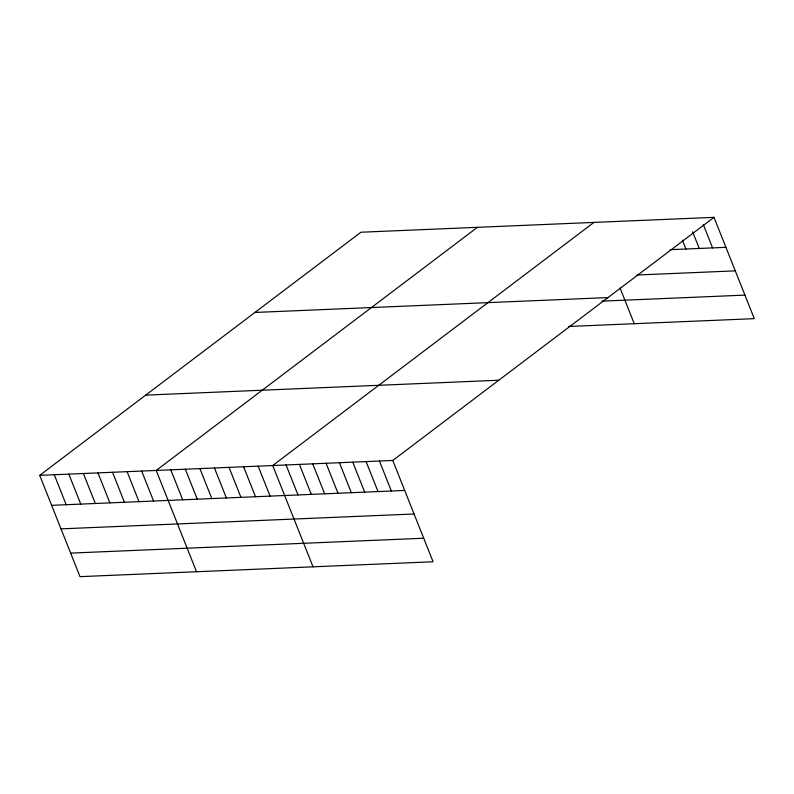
<?xml version="1.0" encoding="UTF-8"?>
<svg xmlns="http://www.w3.org/2000/svg" width="794" height="794" viewBox="0 0 794 794"><rect width="100%" height="100%" fill="white"/><g stroke="black" fill="none" stroke-linecap="round" stroke-linejoin="round"><path stroke-width="1.19" d="M39.7 475.348L392.772 460.47L433.077 561.765L80.015 576.652L39.7 475.348L360.923 232.235L713.985 217.348L754.3 318.652L568.722 326.473M477.432 227.322L156.21 470.445L196.525 571.74M593.942 222.409L272.729 465.532L313.034 566.827M392.772 460.47L713.985 217.348M670.136 249.683L725.914 247.331M637.066 275.002L735.284 270.863M254.914 312.459L607.986 297.581M601.832 301.144L744.931 295.11M145.699 395.124L498.771 380.237M51.63 505.331L404.702 490.444M60.999 528.864L414.061 513.986M70.646 553.11L423.718 538.233M703.305 224.573L712.585 247.887M692.616 231.798L699.246 248.453M682.374 240.135L685.907 249.018M620.064 288.053L634.257 323.704M379.433 461.026L391.363 491.01M366.094 461.592L378.023 491.575M352.754 462.158L364.684 492.131M339.415 462.713L351.345 492.697M326.076 463.279L338.006 493.263M312.737 463.845L324.667 493.818M299.398 464.401L311.327 494.384M286.068 464.966L297.998 494.94M258.159 466.147L270.089 496.121M243.599 466.753L255.529 496.736M229.029 467.368L240.959 497.352M214.469 467.984L226.399 497.967M199.909 468.599L211.839 498.572M185.339 469.214L197.269 499.188M170.779 469.83L182.709 499.803M141.65 471.05L153.579 501.034M127.08 471.666L139.01 501.649M112.52 472.281L124.45 502.265M97.96 472.896L109.89 502.87M83.39 473.512L95.32 503.485M68.83 474.127L80.76 504.101M54.26 474.743L66.19 504.716"/></g></svg>
